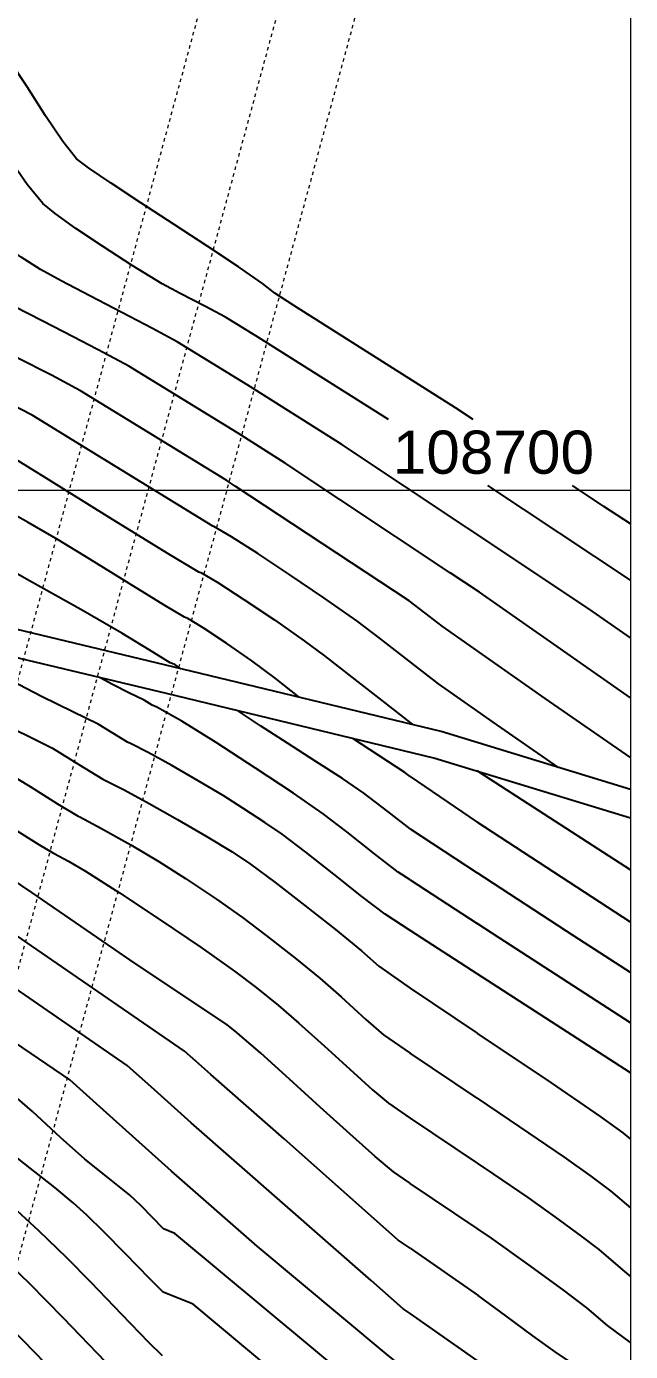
# Model space of a CAD drawing. Extents: x 62344 to 62624, y 108620 to 109406.
# Drawn here: x 62462.72 to 62480.21, y 108675.03 to 108713.43 of the extents above; entities that cross this region are included whole.
import ezdxf

# ---------------------------------------------------------------- set-up
doc = ezdxf.new("R2010")
doc.units = 0
doc.header["$LTSCALE"] = 0.039369
doc.header["$MEASUREMENT"] = 0
for name, pattern in [('NASCOSTA', [9.525, 6.35, -3.175]), ('TRATTEGGIATA', [0.75, 0.5, -0.25]), ('TRATTOPUNTO2', [0.5, 0.25, -0.125, 0, -0.125])]:
    doc.linetypes.add(name, pattern=pattern)
for name, color, linetype in [('coordinate', 2, 'Continuous'), ('curve livello 1m', 2, 'Continuous'), ('curve livello 5m', 7, 'Continuous'), ('LIN010TR', 2, 'NASCOSTA'), ('LIN018CO', 6, 'Continuous'), ('LIN025CO', 7, 'Continuous'), ('Strade', 7, 'Continuous')]:
    doc.layers.add(name, color=color, linetype=linetype)
doc.styles.add('ARIAL', font='arial.ttf')

msp = doc.modelspace()

# ---------------------------------------------------------------- linework, layer by layer
at = {"layer": 'coordinate', "linetype": 'Continuous', "lineweight": 0}
msp.add_line((62369.18886, 108700.00002), (62480.2144, 108700.00002), dxfattribs=at)
at = {"layer": 'curve livello 1m', "flags": 128}
for points in [[(62475.65509, 108702.04685), (62475.14946, 108702.38323), (62470.46899, 108705.34945), (62469.91767, 108705.70285), (62469.55402, 108705.9859), (62468.86175, 108706.46659), (62467.97723, 108707.05539), (62467.00061, 108707.69458), (62466.032, 108708.32646), (62465.17153, 108708.89331), (62464.51934, 108709.33742), (62464.17555, 108709.60109), (62463.77259, 108710.10374), (62463.278, 108710.84641), (62462.74197, 108711.68924), (62462.21468, 108712.49241), (62461.74631, 108713.11607), (62461.22923, 108713.62739), (62460.56497, 108714.20768), (62459.91112, 108714.78023), (62459.4253, 108715.26835), (62457.64105, 108718.09173), (62454.82772, 108722.54901)], [(62480.2144, 108695.71691), (62479.01087, 108696.56012), (62475.48618, 108698.90317), (62471.85779, 108701.31708), (62469.13699, 108703.04137), (62467.08946, 108704.29746), (62466.37304, 108704.68659), (62465.48302, 108705.14882), (62464.55481, 108705.62581), (62463.72385, 108706.05925), (62463.12554, 108706.39079), (62463.12554, 108706.39079), (62462.56732, 108706.74557), (62462.21922, 108706.99999), (62462.21922, 108706.99999), (62460.35611, 108709.6958), (62458.45227, 108712.37825), (62458.13964, 108713.05104), (62457.83213, 108713.66123)], [(62473.20246, 108702.04102), (62469.44123, 108704.42467), (62468.49039, 108705.00798), (62467.88724, 108705.32969), (62467.1766, 108705.69552), (62466.64962, 108705.98008), (62465.78592, 108706.51081), (62464.92599, 108707.06391), (62464.15269, 108707.58369), (62463.54887, 108708.01446), (62463.19739, 108708.30054), (62462.74039, 108708.85553), (62462.18667, 108709.66523), (62461.57669, 108710.61691), (62460.95088, 108711.59785), (62460.34971, 108712.49534), (62459.81363, 108713.19665), (62459.37062, 108713.60601)], [(62480.2144, 108693.98238), (62479.1548, 108694.71799), (62475.84556, 108697.03651), (62474.99515, 108697.60182), (62470.21195, 108700.78401), (62468.83276, 108701.65806), (62465.68853, 108703.58694), (62464.98035, 108703.97104), (62464.09295, 108704.43127), (62463.17337, 108704.90343), (62462.36868, 108705.32332)], [(62478.13391, 108691.96213), (62476.33718, 108693.20949), (62474.65689, 108694.38673), (62473.87777, 108694.98255), (62472.97374, 108695.6885), (62472.28641, 108696.2104), (62472.28641, 108696.2104), (62471.33592, 108696.87615), (62470.34798, 108697.54754), (62469.42181, 108698.15904), (62468.65665, 108698.64513), (62468.15173, 108698.94031), (62468.15173, 108698.94031), (62468.12017, 108698.95278), (62464.94275, 108700.90456), (62462.88666, 108702.1659), (62462.2462, 108702.5025)], [(62461.80314, 108701.26022), (62463.28505, 108700.35624), (62465.12836, 108699.209), (62466.78548, 108698.18046), (62467.70881, 108697.63256), (62467.77285, 108697.60726), (62468.26245, 108697.31644), (62469.0186, 108696.828), (62469.90087, 108696.23468), (62470.76881, 108695.62918), (62471.35444, 108695.19136), (62472.14288, 108694.58034), (62473.0165, 108693.89744), (62473.85763, 108693.24399), (62473.91047, 108693.20402)], [(62480.2144, 108697.38784), (62476.08601, 108700.1322)], [(62480.2144, 108699.01982), (62479.44651, 108699.52606), (62478.53468, 108700.1322)], [(62470.6187, 108693.99709), (62469.92137, 108694.54408), (62469.25122, 108695.04797), (62469.25122, 108695.04797), (62468.52754, 108695.54961), (62467.83967, 108696.00377), (62467.39397, 108696.27422), (62467.39397, 108696.27422), (62467.29746, 108696.31235), (62466.72587, 108696.65152), (62465.70003, 108697.28824), (62464.55893, 108697.99844), (62463.64156, 108698.55804), (62463.64156, 108698.55804), (62462.76761, 108699.05674), (62461.75009, 108699.62789)], [(62467.19605, 108694.82169), (62467.01508, 108694.94117), (62466.8861, 108694.99214), (62466.2717, 108695.36748), (62465.47998, 108695.85587), (62465.47998, 108695.85587), (62464.29357, 108696.53641), (62462.80776, 108697.37094), (62461.4578, 108698.13113)], [(62473.8299, 108687.2366), (62473.10809, 108687.70786), (62472.42983, 108688.2215), (62471.62141, 108688.86376), (62470.81153, 108689.50727), (62470.12887, 108690.02462), (62470.12887, 108690.02462), (62469.62438, 108690.37015), (62468.99014, 108690.78584), (62468.41643, 108691.14697), (62468.41643, 108691.14697), (62467.69821, 108691.57408), (62466.9324, 108692.01347), (62466.24366, 108692.39479), (62465.75667, 108692.64769), (62465.75667, 108692.64769), (62465.64658, 108692.69175), (62464.80246, 108693.21376), (62464.06654, 108693.57448), (62463.15842, 108694.01623), (62463.15842, 108694.01623), (62461.42723, 108694.91093), (62459.82921, 108695.76081)], [(62461.61538, 108693.42647), (62462.75744, 108692.87615), (62463.47407, 108692.52046), (62464.23882, 108692.04499), (62464.9321, 108691.61882), (62465.0121, 108691.5868), (62465.55124, 108691.31084), (62466.27574, 108690.91617), (62467.09755, 108690.45248), (62467.92862, 108689.96944), (62468.68091, 108689.51674), (62469.21313, 108689.16014), (62469.91326, 108688.6364), (62470.78132, 108687.96465), (62471.66698, 108687.26265), (62472.41992, 108686.64814), (62472.92403, 108686.19967), (62473.82991, 108685.5668)], [(62473.8299, 108690.17932), (62473.18321, 108690.68213), (62472.49571, 108691.21685), (62472.49571, 108691.21685), (62471.87497, 108691.63845), (62471.10337, 108692.13717), (62470.279, 108692.66311), (62469.49996, 108693.16632), (62468.86434, 108693.59688), (62468.86434, 108693.59688), (62468.86434, 108693.59688)], [(62473.8299, 108691.69572), (62473.67913, 108691.81296), (62472.93131, 108692.30335), (62472.17385, 108692.79954)], [(62462.14568, 108691.82718), (62462.8316, 108691.4088), (62463.62197, 108690.90201), (62464.21761, 108690.5459), (62464.26751, 108690.52593), (62464.89564, 108690.19598), (62465.74324, 108689.71774), (62466.55603, 108689.23467), (62467.32353, 108688.74252), (62468.22213, 108688.14044), (62468.98227, 108687.60904), (62469.66498, 108687.09468), (62470.49386, 108686.44539), (62471.22025, 108685.85595), (62471.8392, 108685.30903), (62472.55208, 108684.66132), (62473.06508, 108684.21477), (62473.82991, 108683.68044)], [(62475.77013, 108691.87086), (62475.82256, 108691.83446), (62480.2144, 108688.98945)], [(62473.8299, 108691.69572), (62475.77013, 108690.37682)], [(62462.2819, 108690.22818), (62463.07722, 108689.73132), (62463.50313, 108689.47298), (62463.52293, 108689.46505), (62463.93582, 108689.24301), (62464.43116, 108688.9526), (62465.41549, 108688.32627), (62466.59866, 108687.54459), (62467.77814, 108686.74325), (62468.75142, 108686.05794), (62469.37206, 108685.5848), (62470.02057, 108685.06376), (62470.61396, 108684.54722), (62471.33879, 108683.89293), (62472.08549, 108683.21353), (62472.74447, 108682.62163), (62473.20613, 108682.22986), (62473.82991, 108681.79408)], [(62480.2144, 108687.47523), (62475.77013, 108690.37682)], [(62473.8299, 108690.17932), (62475.77013, 108688.90783)], [(62480.2144, 108686.01713), (62478.5879, 108687.06816), (62475.77013, 108688.90783)], [(62475.77013, 108685.98016), (62473.8299, 108687.2366)], [(62473.8299, 108676.13909), (62473.62927, 108676.27517), (62472.70651, 108677.09605), (62467.48806, 108681.65858), (62466.43109, 108682.61512), (62465.64299, 108683.32487), (62465.64299, 108683.32487), (62461.9855, 108685.84094), (62460.04113, 108687.14129)], [(62473.82991, 108678.02726), (62473.48823, 108678.26005), (62473.48823, 108678.26005), (62470.18728, 108681.19661), (62468.05667, 108683.05942), (62467.62512, 108683.44995), (62467.30336, 108683.73974), (62467.30336, 108683.73974), (62462.43277, 108687.09031)], [(62480.2144, 108670.23864), (62479.49044, 108670.6719), (62478.21964, 108671.43291), (62477.24142, 108672.03482), (62477.24142, 108672.03482), (62476.46648, 108672.53775), (62475.64738, 108673.08241), (62474.91694, 108673.5795), (62474.40796, 108673.93973), (62474.40796, 108673.93973), (62473.14068, 108674.96999), (62469.40119, 108678.08794), (62466.91947, 108680.25773), (62466.91947, 108680.25773), (62465.23707, 108681.78026), (62463.98264, 108682.91), (62463.98264, 108682.91), (62459.70613, 108685.81682)], [(62480.2144, 108683.10831), (62475.77013, 108685.98016)], [(62473.8299, 108685.56682), (62475.77013, 108684.26046)], [(62475.77013, 108684.26046), (62475.77826, 108684.25501), (62477.75905, 108682.92857), (62479.34002, 108681.8482), (62479.98913, 108681.37421), (62480.2144, 108681.18543)], [(62475.77013, 108682.37619), (62473.8299, 108683.68046)], [(62480.2144, 108668.53193), (62479.52361, 108668.93422), (62479.52361, 108668.93422), (62477.78104, 108669.98018), (62476.59279, 108670.70851), (62476.59279, 108670.70851), (62476.02916, 108671.07893), (62475.59091, 108671.38206), (62475.59091, 108671.38206), (62472.2529, 108674.09577), (62467.02301, 108678.4564), (62466.69161, 108678.58877), (62466.03959, 108679.25589), (62465.70238, 108679.57462), (62465.07837, 108680.07509), (62464.41474, 108680.60541), (62464.41474, 108680.60541), (62463.70998, 108681.23798), (62462.89835, 108681.98591), (62462.32228, 108682.49512), (62462.32228, 108682.49512), (62461.76019, 108682.8818)], [(62475.77013, 108682.37619), (62477.00273, 108681.55078), (62478.29028, 108680.67092), (62479.06787, 108680.11246), (62479.64189, 108679.68396), (62480.2144, 108679.19949)], [(62473.8299, 108681.79409), (62475.77013, 108680.49193)], [(62475.77013, 108680.49193), (62476.24641, 108680.17299), (62477.24053, 108679.49364), (62478.0247, 108678.93366), (62478.78548, 108678.37812), (62479.29464, 108677.9937), (62479.98123, 108677.40459), (62480.2144, 108677.20481)], [(62466.66432, 108674.91376), (62466.26914, 108675.30033), (62465.48767, 108676.10891), (62464.60056, 108677.02994), (62463.88848, 108677.75388), (62463.88848, 108677.75388), (62463.08343, 108678.52842), (62462.45286, 108679.11078), (62462.45286, 108679.11078), (62461.91011, 108679.55669), (62461.76019, 108679.67437)], [(62466.27367, 108673.44504), (62466.10432, 108673.61071), (62465.02389, 108674.72861), (62463.79742, 108676.00199), (62462.81292, 108677.00288), (62462.81292, 108677.00288), (62462.08086, 108677.71155), (62461.76019, 108678.01464)], [(62473.8299, 108678.02727), (62475.80415, 108676.66014)], [(62480.2144, 108673.63406), (62478.96528, 108674.42917), (62478.96528, 108674.42917), (62478.53867, 108674.68744), (62478.03194, 108675.02811), (62477.39106, 108675.49022), (62476.60131, 108676.07238), (62475.80415, 108676.66014), (62475.77013, 108676.68471)], [(62469.08755, 108670.18361), (62469.00417, 108670.2554), (62468.33309, 108670.5613), (62467.35707, 108670.94764), (62466.63702, 108671.23875), (62466.63702, 108671.23875), (62465.93949, 108671.92109), (62464.56011, 108673.34832), (62462.99427, 108674.97404), (62461.76019, 108676.22867)], [(62475.77013, 108674.77265), (62473.8299, 108676.13909)]]:
    msp.add_lwpolyline(points, dxfattribs=at)
at = {"layer": 'curve livello 5m', "flags": 128}
for points in [[(62480.2144, 108692.25007), (62477.74599, 108693.96374), (62474.76516, 108696.05217), (62474.26365, 108696.43875), (62473.804, 108696.79161), (62468.76936, 108700.11572), (62468.56612, 108700.25094), (62468.52852, 108700.27476), (62464.28759, 108702.87642), (62463.44281, 108703.32631), (62462.4502, 108703.83688), (62461.75602, 108704.21333), (62460.79804, 108704.83117), (62459.8398, 108705.493), (62459.03262, 108706.09085), (62458.52782, 108706.51674), (62458.01209, 108707.17149), (62457.44359, 108708.04439), (62457.1325, 108708.68414), (62456.6121, 108709.82091), (62456.0385, 108711.07862), (62455.56777, 108712.08122), (62454.67507, 108713.87461)], [(62473.8299, 108688.70559), (62473.48805, 108688.92878), (62472.80183, 108689.4544), (62472.00232, 108690.09189), (62471.31229, 108690.62073), (62470.45453, 108691.21294), (62469.35831, 108691.94142), (62468.21555, 108692.68039), (62467.21814, 108693.30408), (62466.50125, 108693.70857), (62466.36106, 108693.76467), (62466.13085, 108693.90704), (62465.68248, 108694.12589), (62465.21034, 108694.3699), (62464.85366, 108694.5596)], [(62473.82991, 108679.90818), (62473.81269, 108679.91974), (62473.34718, 108680.24496), (62472.82421, 108680.68477), (62472.08854, 108681.34058), (62471.23026, 108682.11976), (62470.33949, 108682.92973), (62469.50633, 108683.67787), (62468.8209, 108684.27158), (62468.52056, 108684.50684), (62465.87393, 108686.28014), (62462.88003, 108688.3397), (62462.2169, 108688.78319)], [(62473.8299, 108688.70559), (62475.77013, 108687.43885)], [(62480.2144, 108684.56272), (62476.4092, 108687.02161), (62475.77013, 108687.43885)], [(62480.2144, 108666.94701), (62479.79071, 108667.19835), (62478.01436, 108668.22521), (62476.48135, 108669.12104), (62475.92666, 108669.46218), (62475.19331, 108670.10934), (62471.36512, 108673.22155), (62467.54909, 108676.40331), (62466.67796, 108676.75126), (62466.29107, 108677.13686), (62465.58284, 108677.87241), (62464.96404, 108678.50489), (62464.46696, 108678.98312), (62464.07762, 108679.3427), (62463.54105, 108679.78668), (62462.82725, 108680.35246), (62462.04327, 108680.96722), (62461.76019, 108681.1911)], [(62475.77013, 108678.60382), (62473.8299, 108679.9082)], [(62480.2144, 108675.29732), (62479.55068, 108675.78618), (62478.9474, 108676.30345), (62478.2641, 108676.81934), (62477.24314, 108677.56487), (62476.19079, 108678.31636), (62475.77013, 108678.60382)]]:
    msp.add_lwpolyline(points, dxfattribs=at)
at = {"layer": 'LIN010TR', "linetype": 'TRATTOPUNTO2', "lineweight": 0, "ltscale": 5}
msp.add_line((62457.40787, 108667.38848), (62473.65333, 108727.31449), dxfattribs=at)
at = {"layer": 'LIN018CO', "lineweight": 0}
msp.add_lwpolyline([(62480.2144, 108620.31839), (62343.81004, 108620.31839), (62343.81004, 108764.27057), (62480.2144, 108764.27057)], close=True, dxfattribs=at)
at = {"layer": 'LIN025CO', "linetype": 'TRATTEGGIATA', "lineweight": 0, "ltscale": 2}
for p, q in [((62455.50818, 108668.78918), (62471.52997, 108727.89012)), ((62459.7549, 108667.63793), (62475.77669, 108726.73887))]:
    msp.add_line(p, q, dxfattribs=at)
at = {"layer": 'Strade', "linetype": 'Continuous', "flags": 128}
for points in [[(62480.2144, 108691.32383), (62474.72821, 108693.007), (62466.9627, 108694.87791), (62460.06951, 108696.5259), (62455.74676, 108698.96816), (62453.18872, 108700.30157), (62450.10713, 108701.8414), (62448.06403, 108703.91037), (62447.27031, 108707.08527), (62442.44987, 108712.59878), (62435.50874, 108718.12974), (62428.30024, 108722.10888), (62421.96649, 108724.03787), (62417.61949, 108725.37932), (62412.54027, 108732.5433), (62403.98924, 108740.37584), (62392.37636, 108747.85302), (62385.79299, 108752.38214), (62378.52755, 108757.76528), (62373.47494, 108760.24043)], [(62480.2144, 108690.48702), (62474.517, 108692.235), (62466.776, 108694.1), (62459.774, 108695.774), (62455.365, 108698.265), (62452.825, 108699.589), (62449.631, 108701.185), (62447.341, 108703.504), (62446.541, 108706.704), (62441.895, 108712.018), (62435.063, 108717.462), (62427.987, 108721.368), (62421.732, 108723.273), (62417.124, 108724.695), (62411.937, 108732.011), (62403.499, 108739.74), (62391.933, 108747.187), (62385.328, 108751.731), (62378.11, 108757.079), (62373.123, 108759.522)]]:
    msp.add_lwpolyline(points, dxfattribs=at)

# ---------------------------------------------------------------- texts
at = {"layer": 'coordinate', "color": 1, "style": 'ARIAL'}
msp.add_text('108700', height=1.25, dxfattribs=at).set_placement((62473.33147, 108700.47267))

doc.saveas('drawing.dxf')
